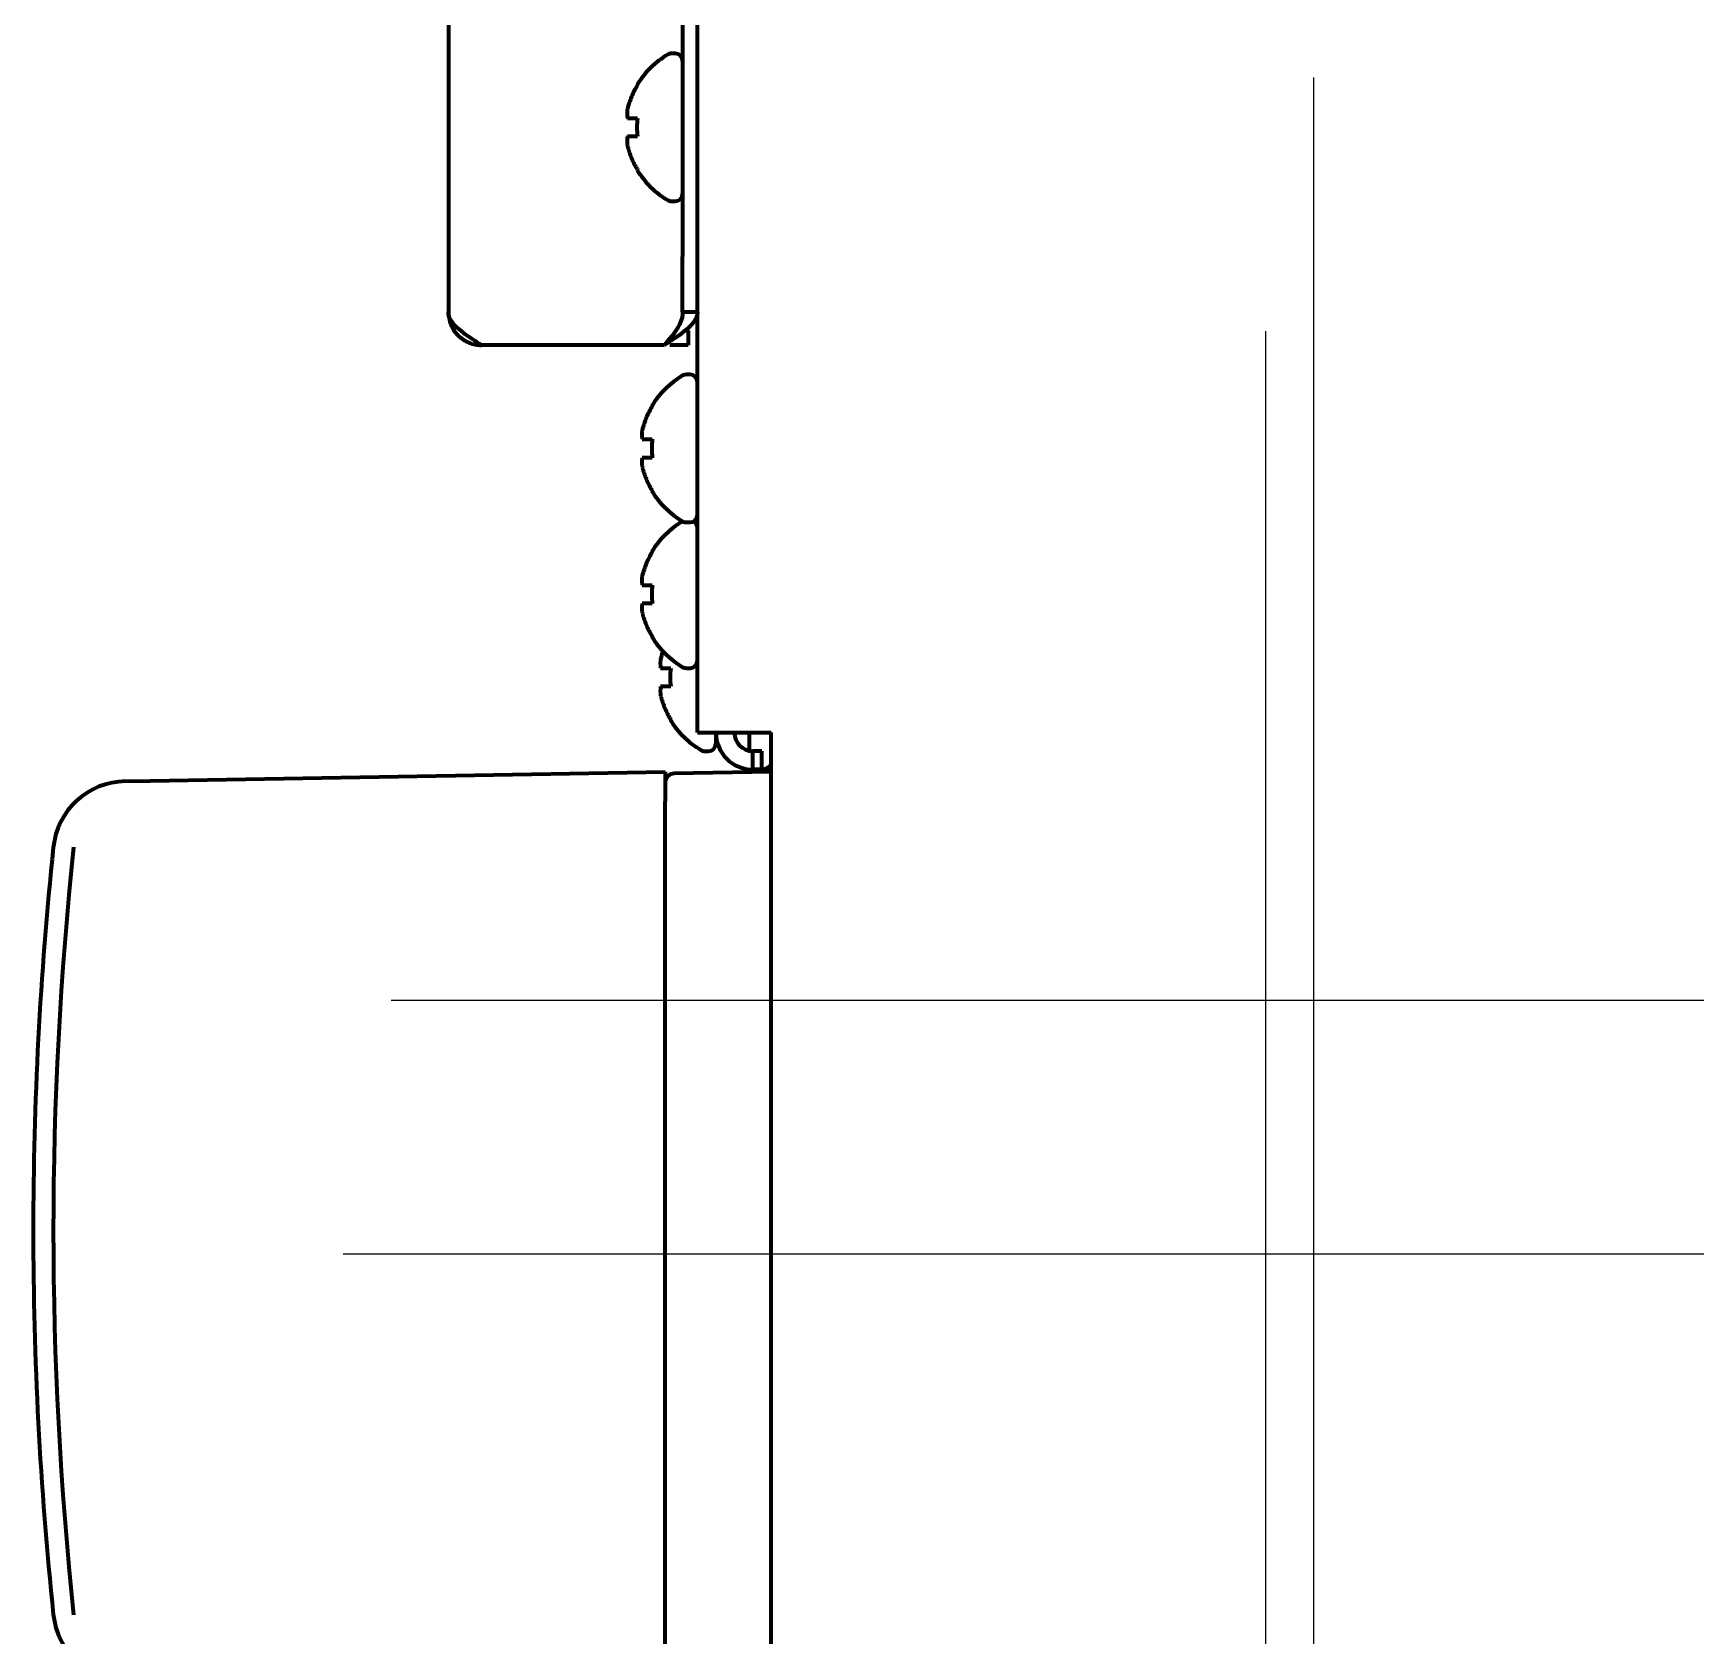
# Model space of a CAD drawing. Header units: inches. Extents: x 904 to 7172, y 213 to 5528.
# Drawn here: x 4296.2 to 4386.4, y 1989.8 to 2076.6 of the extents above; entities that cross this region are included whole.
import ezdxf

# ---------------------------------------------------------------- set-up
doc = ezdxf.new("R2010")
doc.units = ezdxf.units.IN
doc.layers.add('GEOM', color=7, linetype='Continuous')

# ---------------------------------------------------------------- blocks, each defined once
blk = doc.blocks.new('A$C29D5572B')
at = {"color": 1}
for p, q in [((0, 50), (0, -50)), ((-50, 0), (50, 0))]:
    blk.add_line(p, q, dxfattribs=at)
blk = doc.blocks.new('A$C0F8E2EAE')
blk.add_blockref('A$C29D5572B', (0, 0))
blk = doc.blocks.new('A$C76516A4E')
at = {"color": 3}
for p, q in [((0, 50), (0, -50)), ((-50, 0), (50, 0))]:
    blk.add_line(p, q, dxfattribs=at)

msp = doc.modelspace()

# ---------------------------------------------------------------- linework, layer by layer
at = {"linetype": 'Continuous', "lineweight": 70}
for p, q in [((4332.244, 2038.722), (4332.244, 3690.218)), ((4318.744, 2377.318), (4318.744, 2061.522)), ((4331.444, 2373.222), (4331.444, 2064.522)), ((4331.044, 2075.522), (4330.844, 2075.522)), ((4328.966, 2073.822), (4328.999, 2073.822)), ((4328.999, 2069.222), (4328.966, 2069.222)), ((4330.844, 2067.522), (4331.044, 2067.522)), ((4331.444, 2061.522), (4331.444, 2064.522)), ((4331.444, 2061.522), (4332.244, 2061.522)), ((4331.603, 2060.522), (4331.744, 2060.522)), ((4331.744, 2060.522), (4331.744, 2059.722)), ((4330.444, 2059.722), (4320.544, 2059.722)), ((4331.744, 2059.722), (4330.744, 2059.722)), ((4331.844, 2058.122), (4331.644, 2058.122)), ((4329.766, 2056.422), (4329.799, 2056.422)), ((4329.799, 2051.822), (4329.766, 2051.822)), ((4331.45, 2050.172), (4331.442, 2050.167)), ((4331.644, 2050.122), (4331.844, 2050.122)), ((4329.766, 2048.522), (4329.799, 2048.522)), ((4329.799, 2043.922), (4329.766, 2043.922)), ((4331.644, 2042.222), (4331.844, 2042.222)), ((4330.799, 2039.422), (4330.766, 2039.422)), ((4332.244, 2038.722), (4334.244, 2038.722)), ((4333.244, 2038.722), (4333.244, 2038.122)), ((4334.244, 2038.722), (4336.244, 2038.722)), ((4335.044, 2038.722), (4335.044, 2037.742)), ((4336.244, 1987.722), (4336.244, 2038.722)), ((4332.644, 2037.722), (4332.844, 2037.722)), ((4335.744, 2037.722), (4335.244, 2037.722)), ((4335.244, 2036.722), (4335.244, 2037.722)), ((4335.744, 2036.722), (4335.744, 2037.722)), ((4302.583, 2036.11), (4330.494, 2036.597)), ((4330.494, 2036.597), (4330.494, 2034.997)), ((4336.244, 2036.597), (4330.985, 2036.505)), ((4335.744, 2036.722), (4335.244, 2036.722)), ((4335.744, 2036.722), (4336.253, 2036.722)), ((4301.239, 2036.086), (4302.583, 2036.11)), ((4330.543, 2036.222), (4330.494, 2036.222)), ((4330.494, 1988.446), (4330.494, 2034.997))]:
    msp.add_line(p, q, dxfattribs=at)
for centre, radius, start, end in [((4333.064, 2071.323), 4.8, 120.30118, 148.41865), ((4330.844, 2075.122), 0.4, 90, 120.30118), ((4331.044, 2075.122), 0.4, 0, 90), ((4332.746, 2071.522), 3.78, 172.39595, 179.99653), ((4332.746, 2071.522), 3.78, 180.00345, 187.60407), ((4333.064, 2071.721), 4.8, 211.58373, 239.69882), ((4330.844, 2067.922), 0.4, 239.69882, 270), ((4331.044, 2067.922), 0.4, 270, 0), ((4333.864, 2053.923), 4.8, 120.30118, 148.41865), ((4331.644, 2057.722), 0.4, 90, 120.30118), ((4331.844, 2057.722), 0.4, 0, 90), ((4333.546, 2054.122), 3.78, 172.39595, 179.99653), ((4333.546, 2054.122), 3.78, 180.00345, 187.60407), ((4333.864, 2054.321), 4.8, 211.58373, 239.69882), ((4333.864, 2046.023), 4.8, 120.30118, 148.41865), ((4331.644, 2050.522), 0.4, 239.69882, 270), ((4331.844, 2050.522), 0.4, 270, 0), ((4331.844, 2049.822), 0.4, 0, 61.04391), ((4333.546, 2046.222), 3.78, 172.39595, 179.99653), ((4333.546, 2046.222), 3.78, 180.00345, 187.60407), ((4333.864, 2046.421), 4.8, 211.58373, 239.69882), ((4334.546, 2041.722), 3.78, 172.39595, 179.99653), ((4331.644, 2042.622), 0.4, 239.69882, 270), ((4331.844, 2042.622), 0.4, 270, 0), ((4334.546, 2041.722), 3.78, 180.00345, 187.60407), ((4334.864, 2041.921), 4.8, 211.58373, 239.69882), ((4335.244, 2038.722), 2, 180, 270), ((4335.244, 2038.722), 1, 180, 270), ((4332.644, 2038.122), 0.4, 239.69882, 270), ((4332.844, 2038.122), 0.4, 270, 0), ((4301.309, 2032.087), 4, 91, 174.01305), ((4330.994, 2036.005), 0.5, 91, 180), ((4495.494, 2011.722), 199.25, 174.01305, 180), ((4495.494, 2011.722), 199.25, 180, 185.98695), ((4301.309, 1991.357), 4, 185.98695, 269)]:
    msp.add_arc(centre, radius, start, end, dxfattribs=at)
msp.add_ellipse((4495.071, 2011.722), major_axis=(0, 197.77), ratio=0.999848, start_param=1.465422, end_param=1.67617, dxfattribs=at)
for points, knots in [([(4328.999, 2073.822), (4328.874, 2073.619), (4328.766, 2073.409), (4328.629, 2073.084), (4328.587, 2072.974), (4328.511, 2072.751), (4328.477, 2072.637), (4328.448, 2072.522)], [0, 0, 0, 0, 0.5, 0.5, 0.75, 0.75, 1, 1, 1, 1]), ([(4328.999, 2071.022), (4328.874, 2071.022), (4328.766, 2071.022), (4328.629, 2071.022), (4328.587, 2071.022), (4328.511, 2071.022), (4328.477, 2071.022), (4328.448, 2071.022)], [0, 0, 0, 0, 0.5, 0.5, 0.75, 0.75, 1, 1, 1, 1]), ([(4332.244, 2061.522), (4332.244, 2061.447), (4332.232, 2061.372), (4332.186, 2061.222), (4332.152, 2061.147), (4332.062, 2060.997), (4332.006, 2060.922), (4331.875, 2060.772), (4331.8, 2060.697), (4331.633, 2060.547), (4331.542, 2060.472), (4331.346, 2060.322), (4331.241, 2060.247), (4331.024, 2060.097), (4330.911, 2060.022), (4330.679, 2059.872), (4330.562, 2059.797), (4330.444, 2059.722)], [0, 0, 0, 0, 0.125, 0.125, 0.25, 0.25, 0.375, 0.375, 0.5, 0.5, 0.625, 0.625, 0.75, 0.75, 0.875, 0.875, 1, 1, 1, 1]), ([(4329.799, 2056.422), (4329.674, 2056.219), (4329.566, 2056.009), (4329.429, 2055.684), (4329.387, 2055.574), (4329.311, 2055.351), (4329.277, 2055.237), (4329.248, 2055.122)], [0, 0, 0, 0, 0.5, 0.5, 0.75, 0.75, 1, 1, 1, 1]), ([(4329.799, 2053.622), (4329.674, 2053.622), (4329.566, 2053.622), (4329.429, 2053.622), (4329.387, 2053.622), (4329.311, 2053.622), (4329.277, 2053.622), (4329.248, 2053.622)], [0, 0, 0, 0, 0.5, 0.5, 0.75, 0.75, 1, 1, 1, 1]), ([(4329.799, 2048.522), (4329.674, 2048.319), (4329.566, 2048.109), (4329.429, 2047.784), (4329.387, 2047.674), (4329.311, 2047.451), (4329.277, 2047.337), (4329.248, 2047.222)], [0, 0, 0, 0, 0.5, 0.5, 0.75, 0.75, 1, 1, 1, 1]), ([(4329.799, 2045.722), (4329.674, 2045.722), (4329.566, 2045.722), (4329.429, 2045.722), (4329.387, 2045.722), (4329.311, 2045.722), (4329.277, 2045.722), (4329.248, 2045.722)], [0, 0, 0, 0, 0.5, 0.5, 0.75, 0.75, 1, 1, 1, 1]), ([(4330.387, 2043.172), (4330.374, 2043.136), (4330.361, 2043.099), (4330.311, 2042.951), (4330.277, 2042.837), (4330.248, 2042.722)], [0, 0, 0, 0, 0.247201, 0.247201, 1, 1, 1, 1]), ([(4330.799, 2041.222), (4330.674, 2041.222), (4330.566, 2041.222), (4330.429, 2041.222), (4330.387, 2041.222), (4330.311, 2041.222), (4330.277, 2041.222), (4330.248, 2041.222)], [0, 0, 0, 0, 0.5, 0.5, 0.75, 0.75, 1, 1, 1, 1]), ([(4336.283, 2037.032), (4336.27, 2037.018), (4336.224, 2036.967), (4336.144, 2036.891), (4336.044, 2036.816), (4335.944, 2036.762), (4335.844, 2036.729), (4335.777, 2036.722), (4335.744, 2036.722)], [0, 0, 0, 0, 0.073109, 0.258487, 0.443865, 0.629243, 0.814622, 1, 1, 1, 1])]:
    msp.add_open_spline(points, degree=3, knots=knots, dxfattribs=at)
for points in [[(4328.448, 2072.522), (4328.445, 2072.496), (4328.439, 2072.444), (4328.434, 2072.371), (4328.432, 2072.299), (4328.432, 2072.229), (4328.435, 2072.16), (4328.44, 2072.091), (4328.445, 2072.045), (4328.448, 2072.022)], [(4328.448, 2072.022), (4328.462, 2072.022), (4328.492, 2072.022), (4328.542, 2072.022), (4328.599, 2072.022), (4328.66, 2072.022), (4328.726, 2072.022), (4328.801, 2072.022), (4328.888, 2072.022), (4328.96, 2072.022), (4328.999, 2072.022)], [(4328.448, 2071.022), (4328.445, 2070.998), (4328.44, 2070.951), (4328.435, 2070.879), (4328.432, 2070.808), (4328.432, 2070.736), (4328.435, 2070.665), (4328.44, 2070.593), (4328.445, 2070.546), (4328.448, 2070.522)], [(4328.448, 2070.522), (4328.462, 2070.467), (4328.492, 2070.359), (4328.542, 2070.198), (4328.599, 2070.039), (4328.66, 2069.884), (4328.726, 2069.732), (4328.801, 2069.575), (4328.888, 2069.409), (4328.96, 2069.286), (4328.999, 2069.222)], [(4318.744, 2061.522), (4318.744, 2061.286), (4318.838, 2060.815), (4319.238, 2060.216), (4319.837, 2059.815), (4320.308, 2059.722), (4320.544, 2059.722)], [(4320.544, 2059.722), (4320.23, 2059.922), (4319.602, 2060.322), (4318.912, 2060.922), (4318.744, 2061.322), (4318.744, 2061.522)], [(4331.444, 2061.522), (4331.444, 2061.322), (4331.35, 2060.922), (4330.967, 2060.322), (4330.618, 2059.922), (4330.444, 2059.722)], [(4329.248, 2055.122), (4329.245, 2055.096), (4329.239, 2055.044), (4329.234, 2054.971), (4329.232, 2054.899), (4329.232, 2054.829), (4329.235, 2054.76), (4329.24, 2054.691), (4329.245, 2054.645), (4329.248, 2054.622)], [(4329.248, 2054.622), (4329.262, 2054.622), (4329.292, 2054.622), (4329.342, 2054.622), (4329.399, 2054.622), (4329.46, 2054.622), (4329.526, 2054.622), (4329.601, 2054.622), (4329.688, 2054.622), (4329.76, 2054.622), (4329.799, 2054.622)], [(4329.248, 2053.622), (4329.245, 2053.598), (4329.24, 2053.551), (4329.235, 2053.479), (4329.232, 2053.408), (4329.232, 2053.336), (4329.235, 2053.265), (4329.24, 2053.193), (4329.245, 2053.146), (4329.248, 2053.122)], [(4329.248, 2053.122), (4329.262, 2053.067), (4329.292, 2052.959), (4329.342, 2052.798), (4329.399, 2052.639), (4329.46, 2052.484), (4329.526, 2052.332), (4329.601, 2052.175), (4329.688, 2052.009), (4329.76, 2051.886), (4329.799, 2051.822)], [(4329.248, 2047.222), (4329.245, 2047.196), (4329.239, 2047.144), (4329.234, 2047.071), (4329.232, 2046.999), (4329.232, 2046.929), (4329.235, 2046.86), (4329.24, 2046.791), (4329.245, 2046.745), (4329.248, 2046.722)], [(4329.248, 2046.722), (4329.262, 2046.722), (4329.292, 2046.722), (4329.342, 2046.722), (4329.399, 2046.722), (4329.46, 2046.722), (4329.526, 2046.722), (4329.601, 2046.722), (4329.688, 2046.722), (4329.76, 2046.722), (4329.799, 2046.722)], [(4329.248, 2045.722), (4329.245, 2045.698), (4329.24, 2045.651), (4329.235, 2045.579), (4329.232, 2045.508), (4329.232, 2045.436), (4329.235, 2045.365), (4329.24, 2045.293), (4329.245, 2045.246), (4329.248, 2045.222)], [(4329.248, 2045.222), (4329.262, 2045.167), (4329.292, 2045.059), (4329.342, 2044.898), (4329.399, 2044.739), (4329.46, 2044.584), (4329.526, 2044.432), (4329.601, 2044.275), (4329.688, 2044.109), (4329.76, 2043.986), (4329.799, 2043.922)], [(4330.248, 2042.722), (4330.245, 2042.696), (4330.239, 2042.644), (4330.234, 2042.571), (4330.232, 2042.499), (4330.232, 2042.429), (4330.235, 2042.36), (4330.24, 2042.291), (4330.245, 2042.245), (4330.248, 2042.222)], [(4330.248, 2042.222), (4330.262, 2042.222), (4330.292, 2042.222), (4330.342, 2042.222), (4330.399, 2042.222), (4330.46, 2042.222), (4330.526, 2042.222), (4330.601, 2042.222), (4330.688, 2042.222), (4330.76, 2042.222), (4330.799, 2042.222)], [(4330.248, 2041.222), (4330.245, 2041.198), (4330.24, 2041.151), (4330.235, 2041.079), (4330.232, 2041.008), (4330.232, 2040.936), (4330.235, 2040.865), (4330.24, 2040.793), (4330.245, 2040.746), (4330.248, 2040.722)], [(4330.248, 2040.722), (4330.262, 2040.667), (4330.292, 2040.559), (4330.342, 2040.398), (4330.399, 2040.239), (4330.46, 2040.084), (4330.526, 2039.932), (4330.601, 2039.775), (4330.688, 2039.609), (4330.76, 2039.486), (4330.799, 2039.422)]]:
    msp.add_open_spline(points, degree=3, dxfattribs=at)

# ---------------------------------------------------------------- block references
msp.add_blockref('A$C0F8E2EAE', (4363.044, 2010.472))
at = {"layer": 'GEOM'}
msp.add_blockref('A$C76516A4E', (4365.644, 2024.222), dxfattribs=at)

doc.saveas('drawing.dxf')
